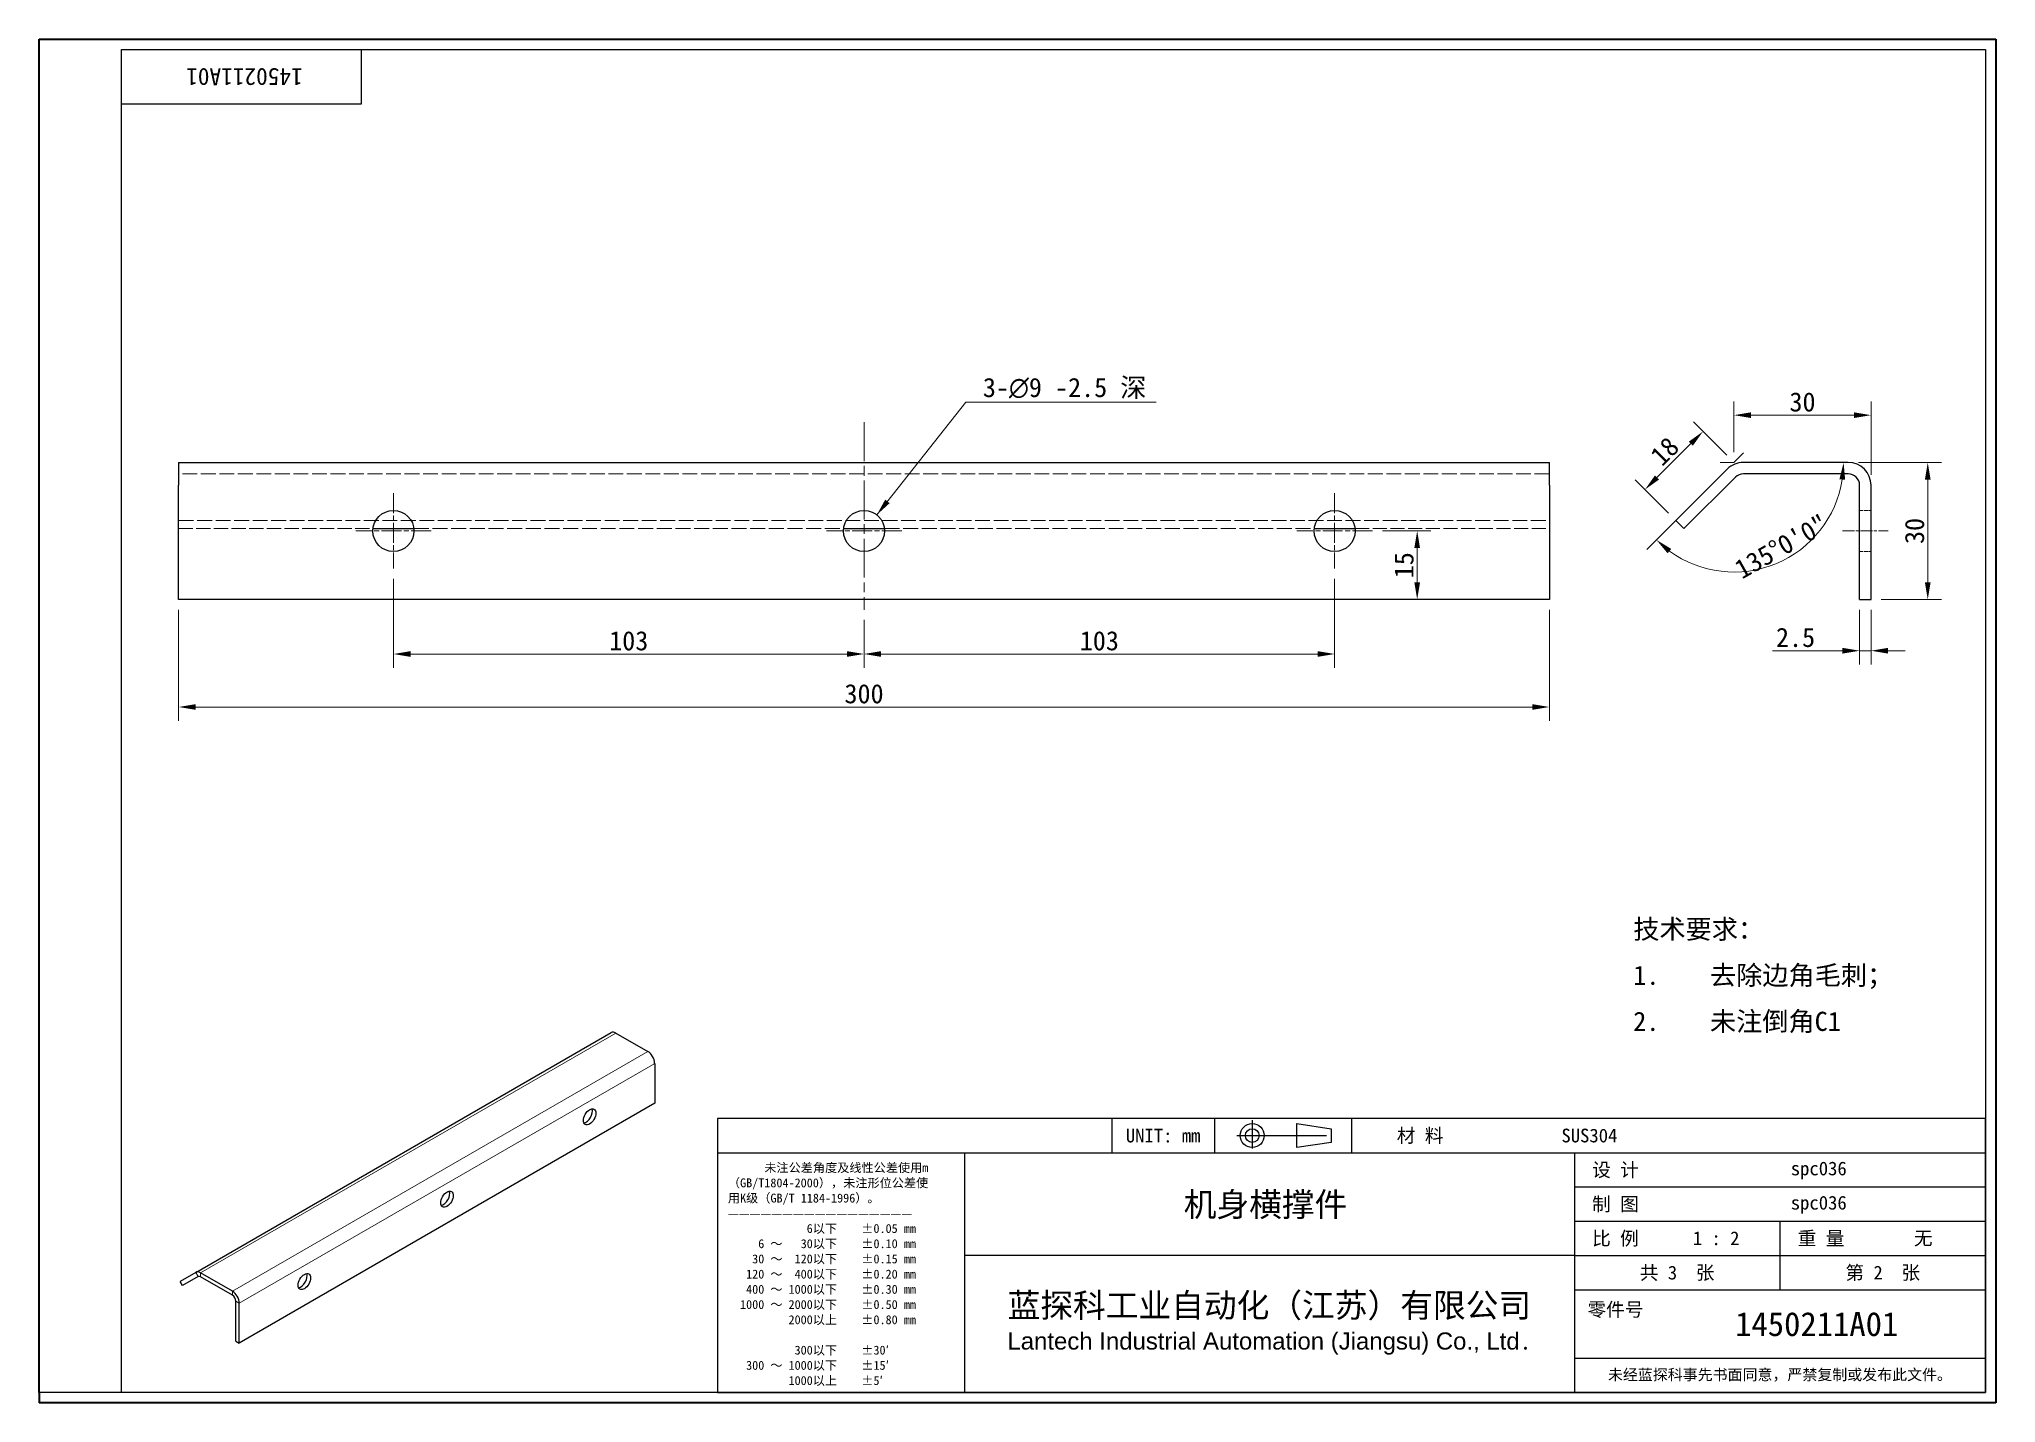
# Model space of a CAD drawing. Header units: millimetres. Extents: x 21 to 1020, y 19 to 716.
import ezdxf
from ezdxf.enums import TextEntityAlignment as Align

# ---------------------------------------------------------------- set-up
doc = ezdxf.new("R2010")
doc.units = ezdxf.units.MM
doc.header["$LTSCALE"] = 3.5
doc.linetypes.add('CHAIN', pattern=[0.3543, 0.2362, -0.0295, 0.0591, -0.0295])
doc.linetypes.add('DASHED', pattern=[0.2067, 0.1654, -0.0413])
for name, color, linetype, lineweight in [('1', 7, 'Continuous', 18), ('可见 (ISO)', 7, 'Continuous', 25), ('可见窄的 (ISO)', 7, 'Continuous', 18), ('图框 (ISO)', 7, 'Continuous', 35), ('标题 (ISO)', 7, 'Continuous', 25)]:
    doc.layers.add(name, color=color, linetype=linetype, lineweight=lineweight)
for name, color, linetype, lineweight, true_color in [('中心标记 (ISO)', 1, 'CHAIN', 18, 0xff0000), ('中心线 (ISO)', 1, 'CHAIN', 18, 0xff0000), ('尺寸 (ISO)', 7, 'Continuous', 18, 0x008000), ('符号 (ISO)', 7, 'Continuous', 18, 0x008000), ('隐藏 (ISO)', 5, 'DASHED', 18, 0x0000ff)]:
    doc.layers.add(name, color=color, linetype=linetype, lineweight=lineweight, true_color=true_color)
doc.styles.add('文本样式164', font='SimSun.ttf')
doc.styles.add('文本样式165', font='SimSun.ttf')
doc.styles.add('文本样式74', font='SimSun.ttf')
doc.styles.add('最新国标', font='simfang.ttf')
doc.styles.add('注释文本 (ISO)', font='simfang.ttf')
doc.dimstyles.new('默认 (GB)', dxfattribs={"dimscale": 3.5, "dimtxt": 2.8, "dimasz": 2.5, "dimexe": 2, "dimexo": 1.5, "dimgap": 0.5, "dimtad": 1, "dimtoh": 1, "dimdsep": 46, "dimtxsty": '最新国标', "dimcen": 0.09, "dimdle": 10, "dimclrd": 256, "dimclre": 256, "dimclrt": 256, "dimaunit": 1, "dimadec": 3, "dimazin": 2, "dimtfac": 0.535714, "dimtdec": 3, "dimtmove": 0, "dimatfit": 3, "dimfxl": 0, "dimtolj": 1, "dimlwd": -1, "dimlwe": -1, "dimarcsym": 0})
doc.dimstyles.new('默认 (GB)$7', dxfattribs={"dimscale": 3.5, "dimtxt": 2.8, "dimasz": 2.5, "dimexe": 2, "dimexo": 1.5, "dimgap": 0.5, "dimtad": 1, "dimtoh": 1, "dimdsep": 46, "dimtxsty": '最新国标', "dimcen": 0.09, "dimdle": 10, "dimclrd": 256, "dimclre": 256, "dimclrt": 256, "dimaunit": 1, "dimadec": 3, "dimazin": 2, "dimtfac": 0.535714, "dimtdec": 3, "dimtmove": 0, "dimatfit": 3, "dimfxl": 0, "dimtolj": 1, "dimlwd": -1, "dimlwe": -1, "dimarcsym": 0})

# ---------------------------------------------------------------- blocks, each defined once
blk = doc.blocks.new('图框 最新国标')
at = {"layer": '图框 (ISO)'}
for p, q in [((6, 7), (6, 204.5)), ((6, 204.5), (291.5, 204.5)), ((291.5, 204.5), (291.5, 5.5)), ((6, 7), (6, 5.5)), ((6, 7), (6, 5.5)), ((291.5, 5.5), (6, 5.5))]:
    blk.add_line(p, q, dxfattribs=at)
at = {"layer": '图框 (ISO)', "color": 7, "linetype": 'Continuous', "lineweight": 25}
for p, q in [((18, 203), (290, 203)), ((18, 7), (18, 203)), ((18, 203), (290, 203)), ((53, 203), (53, 195)), ((290, 203), (290, 7)), ((290, 203), (290, 7)), ((53, 195), (18, 195)), ((290, 7), (6, 7)), ((290, 7), (18, 7))]:
    blk.add_line(p, q, dxfattribs=at)
at = {"layer": '图框 (ISO)', "style": '文本样式74'}
blk.add_attdef('零件代号_001', (44.46, 200.25), '', height=2.5, rotation=180, dxfattribs=at)
blk = doc.blocks.new('标题栏 最新国标')
at = {"layer": '标题 (ISO)'}
for p, q in [((381.98, -183.84), (196.98, -183.84)), ((196.98, -183.84), (196.98, -223.84)), ((254.48, -183.84), (254.48, -188.84)), ((269.48, -183.84), (269.48, -188.84)), ((281.48, -188.09), (281.48, -184.59)), ((281.48, -184.59), (286.48, -185.34)), ((286.48, -185.34), (286.48, -187.34)), ((289.48, -183.84), (289.48, -188.84)), ((381.98, -223.84), (381.98, -183.84)), ((383.48, -183.84), (383.48, -225.34)), ((286.48, -187.34), (281.48, -188.09)), ((196.98, -188.84), (381.98, -188.84)), ((232.98, -188.84), (232.98, -223.84)), ((321.98, -188.84), (321.98, -223.84)), ((321.98, -193.84), (381.98, -193.84)), ((321.98, -198.84), (381.98, -198.84)), ((351.98, -198.84), (351.98, -208.84)), ((321.98, -203.84), (232.98, -203.84)), ((321.98, -203.84), (381.98, -203.84)), ((321.98, -208.84), (381.98, -208.84)), ((321.98, -218.84), (381.98, -218.84)), ((196.98, -223.84), (381.98, -223.84)), ((383.48, -225.34), (196.98, -225.34))]:
    blk.add_line(p, q, dxfattribs=at)
at = {"layer": '标题 (ISO)', "linetype": 'CHAIN', "ltscale": 5.000333}
blk.add_line((274.98, -184.09), (274.98, -188.59), dxfattribs=at)
at = {"layer": '标题 (ISO)', "linetype": 'CHAIN', "ltscale": 15.834605}
blk.add_line((272.73, -186.34), (286.98, -186.34), dxfattribs=at)
at = {"layer": '标题 (ISO)'}
for radius in [1.75, 1]:
    blk.add_circle((274.98, -186.34), radius, dxfattribs=at)
at = {"layer": '1', "style": '文本样式164'}
for s, p in [('UNIT: mm', (261.98, -186.34)), ('材 料', (299.48, -186.34)), ('设 计', (327.98, -191.34)), ('制 图', (327.98, -196.34)), ('比 例', (327.98, -201.34)), ('重 量', (357.98, -201.34)), ('共 3  张', (336.98, -206.34)), ('第 2  张', (366.98, -206.34))]:
    blk.add_text(s, height=2, dxfattribs=at).set_placement(p, align=Align.MIDDLE_CENTER)
at = {"layer": '标题 (ISO)', "style": '注释文本 (ISO)'}
for s, insert, char_height, attachment_point, line_spacing_factor in [('\\fSimSun|b0|i0;{\\H1.3000;      未注公差角度及线性公差使用m\\P}\\fSimSun|b0|i0;{\\H1.3000;（GB/T1804-2000），未注形位公差使\\P}\\fSimSun|b0|i0;{\\H1.3000;用K级（GB/T 1184-1996）。\\P}\\fSimSun|b0|i0;{\\H1.3000;—————————————————\\P}\\fSimSun|b0|i0;{\\H1.3000;             6以下    ±0.05 mm\\P}\\fSimSun|b0|i0;{\\H1.3000;     6 ～   30以下    ±0.10 mm\\P}\\fSimSun|b0|i0;{\\H1.3000;    30 ～  120以下    ±0.15 mm\\P}\\fSimSun|b0|i0;{\\H1.3000;   120 ～  400以下    ±0.20 mm\\P}\\fSimSun|b0|i0;{\\H1.3000;   400 ～ 1000以下    ±0.30 mm\\P}\\fSimSun|b0|i0;{\\H1.3000;  1000 ～ 2000以下    ±0.50 mm\\P}\\fSimSun|b0|i0;{\\H1.3000;          2000以上    ±0.80 mm\\P}\\fSimSun|b0|i0;{\\H1.3000;\\P}\\fSimSun|b0|i0;{\\H1.3000;           300以下    ±30′\\P}\\fSimSun|b0|i0;{\\H1.3000;   300 ～ 1000以下    ±15′\\P}\\fSimSun|b0|i0;{\\H1.3000;          1000以上    ±5′}', (198.48, -206.63), 1.3, 4, 1.023913), ('{\\fMicrosoft YaHei|b0|i0|c134|p34;\\H1.75x;蓝探科工业自动化（江苏）有限公司\\P\\fArial|b0|i0|c0|p34;\\H0.71429x;Lantech Industrial Automation (Jiangsu) Co., Ltd\\fFangSong|b0|i0|c134|p49;.\\H1.15195x; }', (277.48, -213.84), 2, 5, 0.978695)]:
    blk.add_mtext(s, dxfattribs=dict(at, insert=insert, char_height=char_height, attachment_point=attachment_point, line_spacing_factor=line_spacing_factor))
at = {"layer": '标题 (ISO)', "attachment_point": 5, "style": '注释文本 (ISO)'}
for s, insert, char_height in [('\\fFangSong|b0|i0;零件号', (327.98, -211.84), 2), ('\\fSimSun|b0|i0;{\\H1.6000;未经蓝探科事先书面同意，严禁复制或发布此文件。}', (351.98, -221.34), 1.6)]:
    blk.add_mtext(s, dxfattribs=dict(at, insert=insert, char_height=char_height))
at = {"layer": '标题 (ISO)'}
for tag, p, height, style in [('材料_001', (320.09, -187.33), 2, '注释文本 (ISO)'), ('设计人_001', (353.56, -192.14), 2, '注释文本 (ISO)'), ('库存编号_001', (264.99, -198.14), 3.5, '文本样式165'), ('设计人_001', (353.56, -197.14), 2, '注释文本 (ISO)'), ('视图比例_001', (339.26, -202.33), 2, '注释文本 (ISO)'), ('质量\\P3;_001', (371.53, -202.3), 2, '注释文本 (ISO)'), ('零件代号_001', (345.44, -215.59), 3.5, '文本样式165')]:
    blk.add_attdef(tag, p, '', height=height, dxfattribs=dict(at, style=style))
blk = doc.blocks.new('*D5')
at = {"layer": 'Defpoints', "color": 0, "transparency": 16777216}
for p in [(92.25, 429.56), (792.25, 429.56), (792.25, 374.65)]:
    blk.add_point(p, dxfattribs=at)
at = {"layer": '尺寸 (ISO)', "color": 116, "true_color": 0x00803f, "transparency": 16777216}
for p, q in [((92.25, 424.31), (92.25, 367.65)), ((792.25, 424.31), (792.25, 367.65)), ((101, 374.65), (783.5, 374.65))]:
    blk.add_line(p, q, dxfattribs=at)
for points in [[(101, 376.11), (101, 373.19), (92.25, 374.65)], [(783.5, 376.11), (783.5, 373.19), (792.25, 374.65)]]:
    blk.add_solid(points, dxfattribs=at)
at = {"layer": '尺寸 (ISO)', "transparency": 16777216, "insert": (442.25, 381.36), "char_height": 9.8, "attachment_point": 5, "style": '最新国标'}
blk.add_mtext('\\A1;300', dxfattribs=at)
blk = doc.blocks.new('*D6')
at = {"layer": 'Defpoints', "color": 0, "transparency": 16777216}
for p in [(944.84, 499.56), (956.5, 429.56), (985.47, 429.56)]:
    blk.add_point(p, dxfattribs=at)
at = {"layer": '尺寸 (ISO)', "color": 116, "true_color": 0x00803f, "transparency": 16777216}
for p, q in [((950.09, 499.56), (992.47, 499.56)), ((985.47, 490.81), (985.47, 438.31)), ((961.75, 429.56), (992.47, 429.56))]:
    blk.add_line(p, q, dxfattribs=at)
for points in [[(984.01, 490.81), (986.93, 490.81), (985.47, 499.56)], [(984.01, 438.31), (986.93, 438.31), (985.47, 429.56)]]:
    blk.add_solid(points, dxfattribs=at)
at = {"layer": '尺寸 (ISO)', "transparency": 16777216, "insert": (978.76, 464.56), "char_height": 9.8, "attachment_point": 5, "rotation": 90, "style": '最新国标'}
blk.add_mtext('\\A1;30', dxfattribs=at)
blk = doc.blocks.new('*D7')
at = {"layer": 'Defpoints', "color": 0, "transparency": 16777216}
for p in [(886.5, 499.56), (841.01, 485.66), (856.81, 469.86)]:
    blk.add_point(p, dxfattribs=at)
at = {"layer": '尺寸 (ISO)', "color": 116, "true_color": 0x00803f, "transparency": 16777216}
for p, q in [((882.79, 503.27), (865.76, 520.31)), ((864.52, 509.17), (847.19, 491.85)), ((853.09, 473.57), (836.06, 490.61))]:
    blk.add_line(p, q, dxfattribs=at)
for points in [[(863.49, 510.2), (865.55, 508.14), (870.7, 515.36)], [(846.16, 492.88), (848.22, 490.82), (841.01, 485.66)]]:
    blk.add_solid(points, dxfattribs=at)
at = {"layer": '尺寸 (ISO)', "transparency": 16777216, "insert": (851.11, 505.25), "char_height": 9.8, "attachment_point": 5, "rotation": 45, "style": '最新国标'}
blk.add_mtext('\\A1;18', dxfattribs=at)
blk = doc.blocks.new('*D8')
at = {"layer": 'Defpoints', "color": 0, "transparency": 16777216}
for p in [(956.5, 523.7), (886.5, 499.56), (956.5, 487.89)]:
    blk.add_point(p, dxfattribs=at)
at = {"layer": '尺寸 (ISO)', "color": 116, "true_color": 0x00803f, "transparency": 16777216}
for p, q in [((886.5, 504.81), (886.5, 530.7)), ((956.5, 493.14), (956.5, 530.7)), ((895.25, 523.7), (947.75, 523.7))]:
    blk.add_line(p, q, dxfattribs=at)
for points in [[(895.25, 525.15), (895.25, 522.24), (886.5, 523.7)], [(947.75, 525.15), (947.75, 522.24), (956.5, 523.7)]]:
    blk.add_solid(points, dxfattribs=at)
at = {"layer": '尺寸 (ISO)', "transparency": 16777216, "insert": (921.5, 530.4), "char_height": 9.8, "attachment_point": 5, "style": '最新国标'}
blk.add_mtext('\\A1;30', dxfattribs=at)
blk = doc.blocks.new('*D9')
at = {"layer": 'Defpoints', "color": 0, "transparency": 16777216}
for p in [(950.67, 429.56), (956.5, 429.56), (956.5, 403.4)]:
    blk.add_point(p, dxfattribs=at)
at = {"layer": '尺寸 (ISO)', "color": 116, "true_color": 0x00803f, "transparency": 16777216}
for p, q in [((950.67, 424.31), (950.67, 396.4)), ((956.5, 424.31), (956.5, 396.4)), ((941.92, 403.4), (906.26, 403.4)), ((956.5, 403.4), (950.67, 403.4)), ((965.25, 403.4), (974, 403.4))]:
    blk.add_line(p, q, dxfattribs=at)
for points in [[(941.92, 404.86), (941.92, 401.94), (950.67, 403.4)], [(965.25, 404.86), (965.25, 401.94), (956.5, 403.4)]]:
    blk.add_solid(points, dxfattribs=at)
at = {"layer": '尺寸 (ISO)', "transparency": 16777216, "insert": (917.95, 410.13), "char_height": 9.8, "attachment_point": 5, "style": '最新国标'}
blk.add_mtext('\\A1;2.5', dxfattribs=at)
blk = doc.blocks.new('*D10')
at = {"layer": 'Defpoints', "color": 0, "transparency": 16777216}
for p in [(882.79, 495.85), (886.5, 499.56), (944.84, 499.56), (886.5, 443.56)]:
    blk.add_point(p, dxfattribs=at)
at = {"layer": '尺寸 (ISO)', "color": 116, "true_color": 0x00803f, "transparency": 16777216}
blk.add_line((879.08, 492.13), (841.96, 455.01), dxfattribs=at)
blk.add_arc((886.5, 499.56), 56, 233.9616, 351.0384, dxfattribs=at)
for points in [[(940.37, 490.95), (943.28, 490.72), (942.5, 499.56)], [(852.61, 453.17), (854.51, 455.38), (846.91, 459.96)]]:
    blk.add_solid(points, dxfattribs=at)
at = {"layer": '尺寸 (ISO)', "transparency": 16777216, "insert": (910.67, 456.59), "char_height": 9.8, "attachment_point": 5, "rotation": 29.35402, "style": '最新国标'}
blk.add_mtext('\\A1;135°0\'0"', dxfattribs=at)
blk = doc.blocks.new('*D11')
at = {"layer": 'Defpoints', "color": 0, "transparency": 16777216}
for p in [(701.84, 464.56), (597.87, 429.56), (724.74, 429.56)]:
    blk.add_point(p, dxfattribs=at)
at = {"layer": '尺寸 (ISO)', "color": 116, "true_color": 0x00803f, "transparency": 16777216}
for p, q in [((707.09, 464.56), (731.74, 464.56)), ((724.74, 455.81), (724.74, 438.31))]:
    blk.add_line(p, q, dxfattribs=at)
for points in [[(723.28, 455.81), (726.19, 455.81), (724.74, 464.56)], [(723.28, 438.31), (726.19, 438.31), (724.74, 429.56)]]:
    blk.add_solid(points, dxfattribs=at)
at = {"layer": '尺寸 (ISO)', "transparency": 16777216, "insert": (718.03, 447.06), "char_height": 9.8, "attachment_point": 5, "rotation": 90, "style": '最新国标'}
blk.add_mtext('\\A1;15', dxfattribs=at)
blk = doc.blocks.new('*D12')
at = {"layer": 'Defpoints', "color": 0, "transparency": 16777216}
for p in [(201.92, 445.31), (442.25, 424.35), (442.25, 401.71)]:
    blk.add_point(p, dxfattribs=at)
at = {"layer": '尺寸 (ISO)', "color": 116, "true_color": 0x00803f, "transparency": 16777216}
for p, q in [((201.92, 440.06), (201.92, 394.71)), ((442.25, 419.1), (442.25, 394.71)), ((210.67, 401.71), (433.5, 401.71))]:
    blk.add_line(p, q, dxfattribs=at)
for points in [[(210.67, 403.17), (210.67, 400.25), (201.92, 401.71)], [(433.5, 403.17), (433.5, 400.25), (442.25, 401.71)]]:
    blk.add_solid(points, dxfattribs=at)
at = {"layer": '尺寸 (ISO)', "transparency": 16777216, "insert": (322.09, 408.42), "char_height": 9.8, "attachment_point": 5, "style": '最新国标'}
blk.add_mtext('\\A1;103', dxfattribs=at)
blk = doc.blocks.new('*D13')
at = {"layer": 'Defpoints', "color": 0, "transparency": 16777216}
for p in [(682.59, 445.31), (442.25, 424.35), (682.59, 401.71)]:
    blk.add_point(p, dxfattribs=at)
at = {"layer": '尺寸 (ISO)', "color": 116, "true_color": 0x00803f, "transparency": 16777216}
for p, q in [((682.59, 440.06), (682.59, 394.71)), ((442.25, 419.1), (442.25, 394.71)), ((451, 401.71), (673.84, 401.71))]:
    blk.add_line(p, q, dxfattribs=at)
for points in [[(451, 403.17), (451, 400.25), (442.25, 401.71)], [(673.84, 403.17), (673.84, 400.25), (682.59, 401.71)]]:
    blk.add_solid(points, dxfattribs=at)
at = {"layer": '尺寸 (ISO)', "transparency": 16777216, "insert": (562.42, 408.42), "char_height": 9.8, "attachment_point": 5, "style": '最新国标'}
blk.add_mtext('\\A1;103', dxfattribs=at)

msp = doc.modelspace()

# ---------------------------------------------------------------- linework, layer by layer
at = {"layer": '中心标记 (ISO)', "ltscale": 23.990969}
msp.add_line((442.252, 520.053), (442.252, 424.351), dxfattribs=at)
at = {"layer": '中心标记 (ISO)', "ltscale": 12.223182}
for p, q in [((201.918, 483.809), (201.918, 445.309)), ((682.585, 483.809), (682.585, 445.309)), ((221.168, 464.559), (182.668, 464.559)), ((461.502, 464.559), (423.002, 464.559)), ((701.835, 464.559), (663.335, 464.559))]:
    msp.add_line(p, q, dxfattribs=at)
at = {"layer": '中心线 (ISO)', "ltscale": 7.407949}
msp.add_line((941.922, 464.559), (965.255, 464.559), dxfattribs=at)
at = {"layer": '可见 (ISO)'}
for p, q in [((92.252, 499.559), (792.252, 499.559)), ((92.252, 499.559), (92.252, 487.892)), ((792.252, 487.892), (792.252, 499.559)), ((883.088, 496.142), (856.806, 469.86)), ((887.213, 492.017), (860.931, 465.736)), ((944.838, 499.559), (891.337, 499.559)), ((944.838, 493.726), (891.337, 493.726)), ((92.252, 429.559), (92.252, 487.892)), ((792.252, 487.892), (792.252, 429.559)), ((950.672, 429.559), (950.672, 487.892)), ((956.505, 429.559), (956.505, 487.892)), ((860.931, 465.736), (856.806, 469.86)), ((191.485, 465.736), (212.352, 465.736)), ((431.818, 465.736), (452.686, 465.736)), ((672.151, 465.736), (693.019, 465.736)), ((792.252, 429.559), (92.252, 429.559)), ((950.672, 429.559), (956.505, 429.559)), ((100.955, 85.916), (313.087, 208.391)), ((315.587, 208.143), (331.8, 198.782)), ((335.336, 192.659), (335.336, 172.246)), ((335.336, 172.246), (123.204, 49.772)), ((100.955, 85.916), (92.99, 81.318)), ((94.24, 79.153), (92.99, 81.318)), ((102.205, 83.751), (94.24, 79.153)), ((119.668, 76.308), (103.455, 85.668)), ((119.668, 74.267), (103.455, 83.627)), ((121.436, 50.792), (121.436, 71.205)), ((123.204, 49.772), (123.204, 70.184)), ((121.436, 50.792), (123.204, 49.772))]:
    msp.add_line(p, q, dxfattribs=at)
for centre in [(201.918, 464.559), (442.252, 464.559), (682.585, 464.559)]:
    msp.add_circle(centre, 10.5, dxfattribs=at)
for centre, radius, start, end in [((891.337, 487.892), 11.667, 90, 135), ((891.337, 487.892), 5.833, 90, 135), ((944.838, 487.892), 11.667, 0, 90), ((944.838, 487.892), 5.833, 0, 90)]:
    msp.add_arc(centre, radius, start, end, dxfattribs=at)
for centre, major_axis, start_param, end_param in [((315.587, 204.06), (-2.5, 4.33), 5.4977871, 6.2831853), ((331.8, 194.7), (2.5, -4.33), 0.7853982, 2.3561945), ((300.334, 166.327), (2.25, 3.897), 3.5453073, 5.8794706), ((227.502, 124.277), (2.25, 3.897), 3.5453073, 5.8794706), ((103.455, 81.586), (-2.5, 4.33), 5.4977871, 6.2831853), ((103.455, 81.586), (-1.25, 2.165), 5.4977871, 6.2831853), ((154.67, 82.227), (2.25, 3.897), 3.5453073, 5.8794706), ((119.668, 72.225), (-2.5, 4.33), 3.9269908, 5.4977871), ((119.668, 72.225), (-1.25, 2.165), 3.9269908, 5.4977871)]:
    msp.add_ellipse(centre, major_axis=major_axis, ratio=0.5773503, start_param=start_param, end_param=end_param, dxfattribs=at)
for centre in [(302.102, 165.306), (229.27, 123.256), (156.438, 81.207)]:
    msp.add_ellipse(centre, major_axis=(2.25, 3.897), ratio=0.5773503, dxfattribs=at)
at = {"layer": '可见窄的 (ISO)'}
for p, q in [((103.455, 85.668), (315.587, 208.143)), ((119.668, 76.308), (331.8, 198.782)), ((123.204, 70.184), (335.336, 192.659)), ((102.205, 83.751), (100.955, 85.916)), ((103.455, 83.627), (103.455, 85.668)), ((119.668, 74.267), (119.668, 76.308)), ((121.436, 71.205), (123.204, 70.184))]:
    msp.add_line(p, q, dxfattribs=at)
at = {"layer": '尺寸 (ISO)'}
for q in [(891.455, 504.509), (891.455, 504.509), (879.505, 499.559), (879.505, 499.559)]:
    msp.add_line((886.505, 499.559), q, dxfattribs=at)
at = {"layer": '隐藏 (ISO)', "ltscale": 13.075485}
for p, q in [((792.252, 493.726), (92.252, 493.726)), ((92.252, 469.86), (792.252, 469.86))]:
    msp.add_line(p, q, dxfattribs=at)
at = {"layer": '隐藏 (ISO)', "ltscale": 3.174394}
for p, q in [((950.672, 475.059), (956.505, 475.059)), ((950.672, 454.059), (956.505, 454.059))]:
    msp.add_line(p, q, dxfattribs=at)
at = {"layer": '隐藏 (ISO)', "ltscale": 12.469646}
for p, q in [((92.252, 465.736), (191.485, 465.736)), ((693.019, 465.736), (792.252, 465.736))]:
    msp.add_line(p, q, dxfattribs=at)
at = {"layer": '隐藏 (ISO)', "ltscale": 13.189555}
for p, q in [((212.352, 465.736), (431.818, 465.736)), ((452.686, 465.736), (672.151, 465.736))]:
    msp.add_line(p, q, dxfattribs=at)

# ---------------------------------------------------------------- block references
at = {"xscale": 3.5, "yscale": 3.5, "zscale": 3.5}
msp.add_blockref('图框 最新国标', (0, 0), dxfattribs=at).add_auto_attribs({'零件代号_001': '1450211A01'})
ref = msp.add_blockref('标题栏 最新国标', (-321.939, 807.955), dxfattribs=dict(xscale=3.5, yscale=3.5, zscale=3.5))
ref.add_attrib('零件代号_001', '1450211A01', (887.098, 53.375), dxfattribs={"layer": '标题 (ISO)', "height": 12.25, "style": '文本样式165'})
ref.add_attrib('库存编号_001', '机身横撑件', (605.52, 114.454), dxfattribs={"layer": '标题 (ISO)', "height": 12.25, "style": '文本样式165'})
ref.add_attrib('质量\\P3;_001', '无', (978.4, 99.89), dxfattribs={"layer": '标题 (ISO)', "height": 7, "style": '注释文本 (ISO)'})
ref.add_attrib('视图比例_001', '1 : 2', (865.48, 99.81), dxfattribs={"layer": '标题 (ISO)', "height": 7, "style": '注释文本 (ISO)'})
ref.add_attrib('设计人_001', 'spc036', (915.52, 135.47), dxfattribs={"layer": '标题 (ISO)', "height": 7, "style": '注释文本 (ISO)'})
ref.add_attrib('设计人_001', 'spc036', (915.52, 117.97), dxfattribs={"layer": '标题 (ISO)', "height": 7, "style": '注释文本 (ISO)'})
ref.add_attrib('材料_001', 'SUS304', (798.39, 152.29), dxfattribs={"layer": '标题 (ISO)', "height": 7, "style": '注释文本 (ISO)'})

# ---------------------------------------------------------------- texts
at = {"layer": '符号 (ISO)', "char_height": 9.8}
for s, insert, width, attachment_point, line_spacing_factor, style in [('3-\\fAIGDT|b0|i0;{\\H9.8000;n}\\fFangSong|b0|i0;{\\H9.8000;9 -2.5 深}', (502.948, 531.941), 92.59158, 7, 0.49, '最新国标'), ('\\f仿宋_GB2312|b0|i0;{\\H9.8000;技术要求：\\P}\\f仿宋_GB2312|b0|i0;{\\H9.8000;1.^I}\\f仿宋_GB2312|b0|i0;{\\H9.8000;去除边角毛刺；\\P}\\f仿宋_GB2312|b0|i0;{\\H9.8000;2.^I}\\f仿宋_GB2312|b0|i0;{\\H9.8000;未注倒角C1}', (835.067, 237.061), 132.09941, 4, 1.441304, '注释文本 (ISO)')]:
    msp.add_mtext(s, dxfattribs=dict(at, insert=insert, width=width, attachment_point=attachment_point, line_spacing_factor=line_spacing_factor, style=style))

# ---------------------------------------------------------------- dimensions: what is measured, and where the dimension line sits
at = {"layer": '尺寸 (ISO)', "color": 116, "true_color": 0x00803f}
for base, p1, p2, override, picture, middle in [((956.505, 523.696), (886.505, 499.559), (956.505, 487.892), {"dimgap": 0.5, "dimtoh": 0, "dimdec": 2, "dimlfac": 0.428571, "dimtol": 0, "dimlim": 0, "dimtp": 0, "dimtm": 0, "dimtdec": 3, "dimtofl": 0, "dimatfit": 1}, '*D8', (921.505, 523.696)), ((792.252, 374.651), (92.252, 429.559), (792.252, 429.559), {"dimgap": 0.5, "dimtoh": 0, "dimdec": 2, "dimlfac": 0.428571, "dimtol": 0, "dimlim": 0, "dimtp": 0, "dimtm": 0, "dimtdec": 3, "dimtofl": 0, "dimatfit": 1}, '*D5', (442.252, 374.651)), ((956.505, 403.4), (950.672, 429.559), (956.505, 429.559), {"dimgap": 0.5, "dimtoh": 0, "dimdec": 2, "dimlfac": 0.428571, "dimtol": 0, "dimlim": 0, "dimtp": 0, "dimtm": 0, "dimtdec": 3, "dimtofl": 1, "dimatfit": 1}, '*D9', (917.954, 403.4))]:
    dim = msp.add_linear_dim(base=base, p1=p1, p2=p2, dimstyle='默认 (GB)', override=override, dxfattribs=at)
    dim.commit()
    dim.dimension.update_dxf_attribs({"geometry": picture, "text_midpoint": middle, "dimtype": 160})
for base, p1, p2, angle, override, picture, middle in [((841.006, 485.66), (886.505, 499.559), (856.806, 469.86), 45, {"dimgap": 0.5, "dimtoh": 0, "dimdec": 2, "dimlfac": 0.428571, "dimtol": 0, "dimlim": 0, "dimtp": 0, "dimtm": 0, "dimtdec": 3, "dimtofl": 0, "dimatfit": 1}, '*D7', (855.856, 500.51)), ((985.468, 429.559), (944.838, 499.559), (956.505, 429.559), 90, {"dimgap": 0.5, "dimtoh": 0, "dimdec": 2, "dimlfac": 0.428571, "dimtol": 0, "dimlim": 0, "dimtp": 0, "dimtm": 0, "dimtdec": 3, "dimtofl": 0, "dimatfit": 1}, '*D6', (985.468, 464.559)), ((724.735, 429.559), (701.835, 464.559), (597.867, 429.559), 90, {"dimgap": 0.5, "dimtoh": 0, "dimdec": 2, "dimlfac": 0.428571, "dimse2": 1, "dimtol": 0, "dimlim": 0, "dimtp": 0, "dimtm": 0, "dimtdec": 3, "dimtofl": 0, "dimatfit": 1}, '*D11', (724.735, 447.059)), ((442.252, 401.71), (201.918, 445.309), (442.252, 424.351), 180, {"dimgap": 0.5, "dimtoh": 0, "dimdec": 2, "dimlfac": 0.428571, "dimtol": 0, "dimlim": 0, "dimtp": 0, "dimtm": 0, "dimtdec": 3, "dimtofl": 0, "dimatfit": 1}, '*D12', (322.085, 401.71)), ((682.585, 401.71), (442.252, 424.351), (682.585, 445.309), 180, {"dimgap": 0.5, "dimtoh": 0, "dimdec": 2, "dimlfac": 0.428571, "dimtol": 0, "dimlim": 0, "dimtp": 0, "dimtm": 0, "dimtdec": 3, "dimtofl": 0, "dimatfit": 1}, '*D13', (562.418, 401.71))]:
    dim = msp.add_linear_dim(base=base, p1=p1, p2=p2, angle=angle, dimstyle='默认 (GB)', override=override, dxfattribs=at)
    dim.commit()
    dim.dimension.update_dxf_attribs({"geometry": picture, "text_midpoint": middle, "dimtype": 160})
dim = msp.add_angular_dim_3p(base=(886.505, 443.559), center=(886.505, 499.559), p1=(882.793, 495.847), p2=(944.838, 499.559), dimstyle='默认 (GB)', override={"dimgap": 0.5, "dimtoh": 0, "dimse2": 1, "dimtol": 0, "dimlim": 0, "dimtp": 0, "dimtm": 0, "dimtdec": 2}, dxfattribs=at)
dim.commit()
dim.dimension.update_dxf_attribs({"geometry": '*D10', "text_midpoint": (913.956, 450.749), "dimtype": 165})

# ---------------------------------------------------------------- leaders
at = {"layer": '符号 (ISO)', "annotation_type": 0, "has_hookline": 1, "hookline_direction": 0, "text_width": 88.455}
msp.add_leader([(448.776, 472.786), (494.198, 530.307), (502.948, 530.307)], dimstyle='默认 (GB)$7', override={"dimgap": 0, "dimtad": 1}, dxfattribs=at)

doc.saveas('drawing.dxf')
